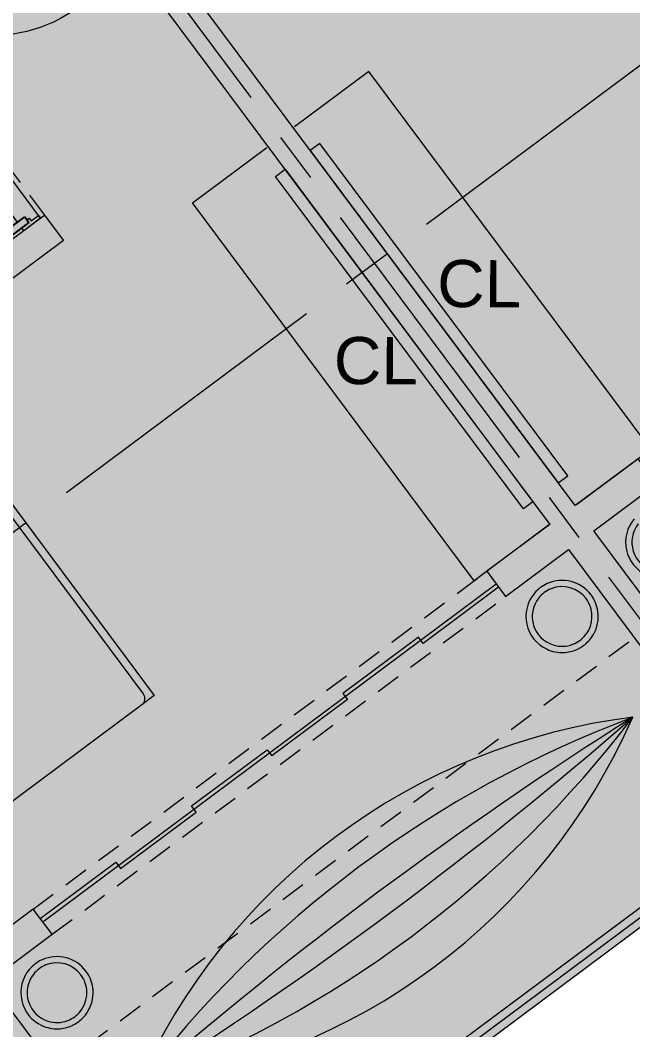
# Model space of a CAD drawing. Header units: metres. Extents: x -466 to 1322, y -1072 to 50.
# Drawn here: x 436.87 to 440.77, y -411.42 to -404.99 of the extents above; entities that cross this region are included whole.
import ezdxf

# ---------------------------------------------------------------- set-up
doc = ezdxf.new("R2010")
doc.units = ezdxf.units.M
for name, pattern in [('B1 P BAJA$0$HIDDEN', [9.525, 6.35, -3.175]), ('CENTER2', [28.575, 19.05, -3.175, 3.175, -3.175]), ('Hidden 1_16_', [0.002381, 0.001587, -0.00079375])]:
    doc.linetypes.add(name, pattern=pattern)
for name, color, linetype, lineweight in [('A - CANCEL', 2, 'Continuous', 0), ('A - MURO BAJO', 2, 'Continuous', 0), ('A - PROY', 250, 'B1 P BAJA$0$HIDDEN', 0), ('A - TXT 100 -1', 2, 'Continuous', 0), ('A-DOOR', 2, 'Continuous', 9), ('A-EJES', 61, 'CENTER2', 0), ('A-MUEBLES', 5, 'Continuous', 0), ('A-MURO INT', 4, 'Continuous', 0)]:
    doc.layers.add(name, color=color, linetype=linetype, lineweight=lineweight)
doc.layers.add('A-PUERTA', color=2, linetype='Continuous')
doc.layers.add('Hatch Exterior', color=7, linetype='Continuous', lineweight=0, true_color=0xa99b89)
doc.layers.add('Hatch Interior', color=7, linetype='Continuous', lineweight=0, true_color=0xaf6350)
doc.styles.add('Style-Arial', font='arial.ttf')

# ---------------------------------------------------------------- blocks, each defined once
blk = doc.blocks.new('JVAS_Puerta - 0_90 X 2_10-V18-Planta Baja')
at = {"color": 0}
for p, q in [((-0.425, -0.0425), (-0.425, -0.9025)), ((-0.374, -0.0425), (-0.425, -0.0425)), ((-0.374, -0.9025), (-0.374, -0.0425)), ((-0.425, -0.9025), (-0.374, -0.9025))]:
    blk.add_line(p, q, dxfattribs=at)
at = {"layer": 'A - PROY', "color": 18, "linetype": 'Continuous', "ltscale": 100, "true_color": 0x000000}
blk.add_arc((-0.425, -0.0525), 0.85, 273.43981, 0, dxfattribs=at)
at = {"layer": 'A-DOOR', "color": 253, "linetype": 'Continuous', "ltscale": 100}
for p, q in [((-0.45, 0.0425), (0.45, 0.0425)), ((-0.374, -0.1075), (0.45, -0.1075))]:
    blk.add_line(p, q, dxfattribs=at)
at = {"layer": 'A-DOOR'}
for p, q in [((-0.425, 0.0425), (-0.45, 0.0425)), ((-0.45, 0.0425), (-0.45, -0.1075)), ((-0.425, -0.0225), (-0.425, 0.0425)), ((0.45, 0.0425), (0.425, 0.0425)), ((0.425, 0.0425), (0.425, -0.0225)), ((0.45, -0.1075), (0.45, 0.0425)), ((-0.4, -0.0225), (-0.425, -0.0225)), ((-0.425, -0.1075), (-0.425, -0.0425)), ((-0.425, -0.0425), (-0.4, -0.0425)), ((-0.4, -0.0425), (-0.4, -0.0225)), ((0.425, -0.0225), (0.4, -0.0225)), ((0.4, -0.0225), (0.4, -0.0425)), ((0.4, -0.0425), (0.425, -0.0425)), ((0.425, -0.0425), (0.425, -0.1075)), ((-0.45, -0.1075), (-0.425, -0.1075)), ((0.425, -0.1075), (0.45, -0.1075))]:
    blk.add_line(p, q, dxfattribs=at)

msp = doc.modelspace()

# ---------------------------------------------------------------- hatches: boundary and pattern name
at = {"layer": 'A-MURO INT', "transparency": 33554687}
h = msp.add_hatch(color=256, dxfattribs=at)
h.dxf.hatch_style = 1
h.paths.add_polyline_path([(440.9238, -407.9439), (440.8042, -407.7835), (440.4114, -408.0763), (440.4033, -408.0823), (437.236, -403.8329), (437.5567, -403.5938), (437.4371, -403.4335), (436.6354, -404.0311), (436.7549, -404.1914), (437.0756, -403.9524), (440.243, -408.2018), (439.8421, -408.5006), (439.9616, -408.661), (440.3625, -408.3622), (441.6773, -410.1261), (441.8376, -410.0066), (440.5229, -408.2427)])
h = msp.add_hatch(color=256, dxfattribs=at)
h.dxf.hatch_style = 1
h.paths.add_polyline_path([(433.3874, -406.7015), (435.7928, -404.9086), (436.3904, -405.7104), (436.5507, -405.5908), (435.8336, -404.6287), (430.5418, -408.573), (430.9004, -409.0541), (431.259, -409.5351), (431.4193, -409.4156), (431.0608, -408.9345), (430.8217, -408.6138), (433.2271, -406.821), (434.3028, -408.2642), (431.7371, -410.1766), (431.8566, -410.3369), (434.4223, -408.4245), (436.3944, -411.0704), (436.3946, -411.0706), (436.3703, -411.0886), (435.9936, -411.3692), (436.1131, -411.5296), (436.514, -411.2308), (437.8287, -412.9947), (437.9891, -412.8752), (436.6743, -411.1112), (437.0752, -410.8124), (436.9557, -410.6521), (436.579, -410.9328), (436.5792, -410.933), (436.5549, -410.9511), (436.3503, -410.6765), (436.3049, -410.6156), (434.8554, -408.6709), (434.8099, -408.6099), (434.6064, -408.3369), (434.5827, -408.305), (437.1484, -406.3926), (437.0288, -406.2323), (434.4631, -408.1447)])
h.paths.add_polyline_path([(433.6005, -406.5426), (433.6011, -406.5422), (433.6085, -406.5367), (433.6278, -406.5223), (433.6278, -406.5223), (433.6225, -406.5262), (433.6092, -406.5362), (433.6005, -406.5426)], flags=16)
at = {"layer": 'Hatch Exterior', "transparency": 33554687}
h = msp.add_hatch(color=256, dxfattribs=at)
h.dxf.hatch_style = 1
h.paths.add_polyline_path([(452.1567, -422.7641), (445.6431, -407.1701), (426.4435, -421.4809), (425.1287, -419.717), (443.8484, -405.7639), (442.6531, -404.1604), (449.1895, -399.2884), (446.0818, -395.1191), (448.887, -393.0283), (459.5469, -419.8695)])
at = {"layer": 'Hatch Interior', "transparency": 33554687}
h = msp.add_hatch(color=256, dxfattribs=at)
h.dxf.hatch_style = 1
edge = h.paths.add_edge_path()
edge.add_line((417.7382, -422.6064), (419.3856, -424.8173))
edge.add_arc((419.7198, -425.4323), 0.7, 36.69961, 118.51779, ccw=False)
edge.add_line((420.2811, -425.014), (421.6441, -423.998))
edge.add_line((421.6441, -423.998), (425.1105, -425.6739))
edge.add_line((425.1105, -425.6739), (423.8168, -428.3498))
edge.add_line((423.8168, -428.3498), (449.7456, -440.8852))
edge.add_line((449.7456, -440.8852), (452.2266, -435.7535))
edge.add_line((452.2266, -435.7535), (452.8795, -434.403))
edge.add_line((452.8795, -434.403), (426.2776, -421.5422))
edge.add_line((426.2776, -421.5422), (424.9683, -419.8365))
edge.add_line((424.9683, -419.8365), (443.8484, -405.7639))
edge.add_line((443.8484, -405.7639), (442.6531, -404.1604))
edge.add_line((442.6531, -404.1604), (449.1895, -399.2884))
edge.add_line((449.1895, -399.2884), (446.0819, -395.1192))
edge.add_line((446.0819, -395.1192), (408.2908, -423.2873))
edge.add_line((408.2908, -423.2873), (413.4672, -425.7899))
edge.add_line((413.4672, -425.7899), (417.7382, -422.6064))

# ---------------------------------------------------------------- linework, layer by layer
at = {"layer": 'A - CANCEL'}
for points in [[(437.0155, -410.7323), (439.9019, -408.5808), (439.9168, -408.6009), (439.4357, -408.9594), (439.4059, -408.9193), (438.9248, -409.2779), (438.9547, -409.318), (438.4736, -409.6766)], [(437.0304, -410.7523), (437.0005, -410.7122), (437.4816, -410.3536), (437.5115, -410.3937), (437.9925, -410.0352), (437.9626, -409.9951), (438.4437, -409.6365), (438.4736, -409.6766)]]:
    msp.add_lwpolyline(points, dxfattribs=at)
at = {"layer": 'A - MURO BAJO', "ltscale": 0.05}
for p, q in [((437.9592, -412.8351), (441.6474, -410.086)), ((437.9891, -412.8752), (441.6773, -410.1261))]:
    msp.add_line(p, q, dxfattribs=at)
at = {"layer": 'A - PROY', "color": 250, "linetype": 'Hidden 1_16_', "ltscale": 100}
msp.add_line((437.0927, -411.6725), (440.7808, -408.9234), dxfattribs=at)
for points in [[(437.0288, -406.2323), (436.5507, -405.5908)], [(436.9557, -410.6521), (439.8421, -408.5006)], [(437.0752, -410.8124), (439.9616, -408.661)]]:
    msp.add_lwpolyline(points, dxfattribs=at)
at = {"layer": 'A-EJES', "ltscale": 0.1}
for p, q in [((441.7575, -410.0663), (433.7774, -399.3602)), ((445.5676, -401.7386), (409.6606, -428.5024)), ((445.6264, -407.0578), (414.025, -430.6124))]:
    msp.add_line(p, q, dxfattribs=at)
at = {"layer": 'A-MUEBLES'}
for p, q in [((439.0916, -405.3184), (438.6185, -405.671)), ((440.8844, -407.7237), (439.0916, -405.3184)), ((437.9691, -406.1551), (438.4421, -405.8025)), ((438.7792, -405.7758), (438.7181, -405.8213)), ((440.3569, -407.8925), (438.7792, -405.7758)), ((438.7181, -405.8213), (440.2958, -407.938)), ((438.4966, -405.9864), (438.5577, -405.9408)), ((438.5577, -405.9408), (440.1354, -408.0575)), ((440.0743, -408.1031), (438.4966, -405.9864)), ((439.7619, -408.5604), (437.9691, -406.1551)), ((436.5307, -407.6887), (437.7259, -409.2922)), ((440.4114, -408.0763), (440.8844, -407.7237)), ((436.5205, -407.7586), (437.6559, -409.282)), ((440.2958, -407.938), (440.3569, -407.8925)), ((440.1354, -408.0575), (440.0743, -408.1031)), ((440.235, -408.2078), (439.7619, -408.5604)), ((437.7259, -409.2922), (437.6457, -409.352)), ((437.6457, -409.352), (436.2827, -410.3679))]:
    msp.add_line(p, q, dxfattribs=at)
at = {"layer": 'A-MUEBLES', "lineweight": 0}
for centre, start, end in [((440.9549, -408.3155), 139.59016, 245.31762), ((440.3208, -408.7882), 114.28526, 139.59016), ((440.3208, -408.7882), 36.68052, 114.28526), ((440.3208, -408.7882), 139.59016, 245.31762), ((440.3208, -408.7882), 8.04343, 36.68052), ((440.3208, -408.7882), 330.16538, 8.04343), ((440.3208, -408.7882), 299.75744, 319.07578), ((440.3208, -408.7882), 319.07578, 330.16538), ((440.3208, -408.7882), 245.31762, 272.06514), ((440.3208, -408.7882), 272.06514, 283.19566), ((440.3208, -408.7882), 283.19566, 293.77088), ((440.3208, -408.7882), 293.77088, 299.75744), ((437.1064, -411.1841), 36.68052, 114.28526), ((437.1064, -411.1841), 114.28526, 139.59016), ((437.1064, -411.1841), 139.59016, 245.31762), ((437.1064, -411.1841), 8.04343, 36.68052), ((437.1064, -411.1841), 330.16538, 8.04343), ((437.1064, -411.1841), 299.75744, 319.07578), ((437.1064, -411.1841), 319.07578, 330.16538), ((437.1064, -411.1841), 245.31762, 272.06514), ((437.1064, -411.1841), 272.06514, 283.19566), ((437.1064, -411.1841), 283.19566, 293.77088), ((437.1064, -411.1841), 293.77088, 299.75744)]:
    msp.add_arc(centre, 0.23, start, end, dxfattribs=at)
at = {"layer": 'A-MUEBLES', "color": 254, "lineweight": 0}
for centre, start, end in [((440.9549, -408.3155), 142.27771, 252.3984), ((440.3208, -408.7882), 126.68052, 142.27771), ((440.3208, -408.7882), 111.73409, 126.68052), ((440.3208, -408.7882), 36.68052, 111.68052), ((440.3208, -408.7882), 142.27771, 252.3984), ((440.3208, -408.7882), 0.96265, 36.68052), ((440.3208, -408.7882), 321.68052, 0.96265), ((440.3208, -408.7882), 252.3984, 291.08333), ((440.3208, -408.7882), 291.08333, 321.62695), ((437.1064, -411.1841), 111.73409, 126.68052), ((437.1064, -411.1841), 36.68052, 111.68052), ((437.1064, -411.1841), 142.27771, 252.3984), ((437.1064, -411.1841), 126.68052, 142.27771), ((437.1064, -411.1841), 0.96265, 36.68052), ((437.1064, -411.1841), 321.68052, 0.96265), ((437.1064, -411.1841), 291.08333, 321.62695), ((437.1064, -411.1841), 252.3984, 291.08333)]:
    msp.add_arc(centre, 0.19, start, end, dxfattribs=at)
at = {"layer": 'A-MUEBLES'}
for centre, radius, start, end in [((437.6159, -409.3119), 0.05, 306.69961, 36.69961), ((441.2635, -413.3822), 3.9829, 97.10849, 156.29073), ((437.1239, -407.8285), 3.9829, 277.10849, 336.29073), ((443.2773, -416.0841), 7.1106, 110.64233, 142.75689), ((435.11, -405.1266), 7.1106, 290.64233, 322.75689), ((454.5181, -431.1649), 25.7177, 122.3136, 131.08562), ((423.8693, -390.0458), 25.7177, 302.3136, 311.08562)]:
    msp.add_arc(centre, radius, start, end, dxfattribs=at)
at = {"layer": 'A-MURO INT'}
msp.add_lwpolyline([(437.0756, -403.9524), (440.243, -408.2018), (439.8421, -408.5006), (439.9616, -408.661), (440.3625, -408.3622), (441.6773, -410.1261), (441.8376, -410.0066), (440.5229, -408.2427), (440.9238, -407.9439), (440.8042, -407.7835), (440.4033, -408.0823), (437.236, -403.8329), (437.5567, -403.5938), (437.4371, -403.4335), (436.6354, -404.0311), (436.7549, -404.1914)], close=True, dxfattribs=at)
msp.add_lwpolyline([(431.8566, -410.3369), (434.4223, -408.4245), (436.3944, -411.0704), (435.9936, -411.3692), (436.1131, -411.5296), (436.514, -411.2308), (437.8287, -412.9947), (437.9891, -412.8752), (436.6743, -411.1112), (437.0752, -410.8124), (436.9557, -410.6521), (436.5548, -410.9509), (434.5827, -408.305), (437.1484, -406.3926), (437.0288, -406.2323), (434.4631, -408.1447), (433.3874, -406.7015), (435.7928, -404.9086), (436.3904, -405.7104), (436.5507, -405.5908), (435.8336, -404.6287), (430.5418, -408.573)], dxfattribs=at)

# ---------------------------------------------------------------- block references
at = {"layer": 'A-PUERTA'}
for p, xscale, yscale, zscale, rotation in [((436.2727, -404.3811), -1.111111111111195, 1.111111111111195, 1.111111111111195, 36.69961023286486), ((436.7328, -405.9541), -0.888888888888883, 0.8888888888888831, 0.8888888888888831, 306.6996102329176)]:
    msp.add_blockref('JVAS_Puerta - 0_90 X 2_10-V18-Planta Baja', p, dxfattribs=dict(at, xscale=xscale, yscale=yscale, zscale=zscale, rotation=rotation))

# ---------------------------------------------------------------- texts
at = {"layer": 'A - TXT 100 -1', "style": 'Style-Arial'}
for p in [(439.525, -406.8176), (438.8673, -407.3079)]:
    msp.add_text('CL', height=0.3, rotation=359.72275, dxfattribs=at).set_placement(p)

doc.saveas('drawing.dxf')
